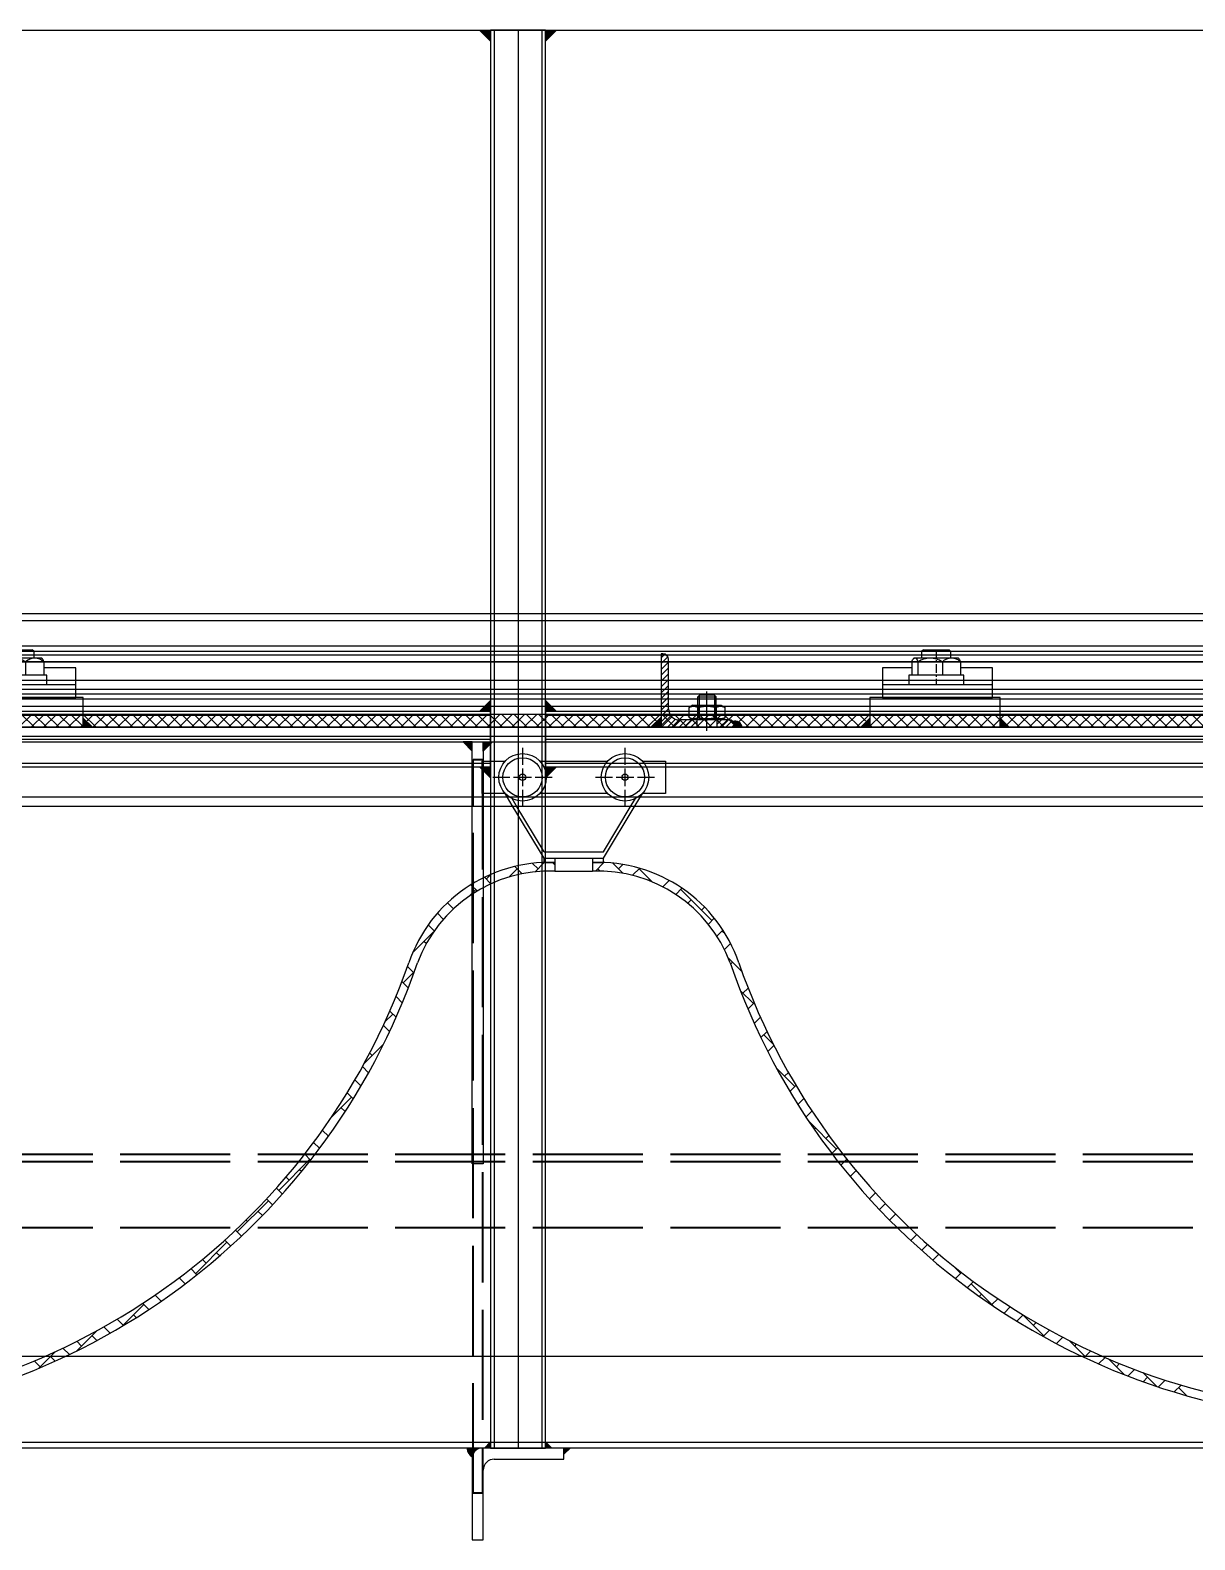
# Model space of a CAD drawing. Header units: centimetres. Extents: x 470464 to 524273, y 49611 to 59074.
# Drawn here: x 504880.5 to 504944, y 50526.6 to 50608.9 of the extents above; entities that cross this region are included whole.
import ezdxf

# ---------------------------------------------------------------- set-up
doc = ezdxf.new("R2010")
doc.units = ezdxf.units.CM
doc.header["$MEASUREMENT"] = 0
for name, pattern in [('1244-MIUM-DD-AR-2000$0$1244_Aselsan_MIUM_2900_Vinç$0$ACAD_ISO02W100', [15, 12, -3]), ('CENTER', [50.8, 31.75, -6.35, 6.35, -6.35]), ('CHAIN', [0.3543, 0.2362, -0.0295, 0.0591, -0.0295])]:
    doc.linetypes.add(name, pattern=pattern)
doc.layers.add('S-COLS-CONC', color=4, linetype='Continuous', lineweight=40)
doc.layers.add('vinç', color=7, linetype='Continuous')

# ---------------------------------------------------------------- blocks, each defined once
blk = doc.blocks.new('ghfhjkdjfdkyufgfktuthkgt')
at = {"ltscale": 0.4}
blk.add_hatch(color=2, dxfattribs=at).paths.add_polyline_path([(417596.458, 69071.72), (417595.902, 69071.163), (417596.458, 69071.163)])
blk.add_hatch(color=2, dxfattribs=at).paths.add_polyline_path([(417596.458, 69071.72), (417595.902, 69071.163), (417596.458, 69071.163)])
h = blk.add_hatch(color=2, dxfattribs=at)
edge = h.paths.add_edge_path()
edge.add_arc((417600.158, 69071.263), 0.3, 0, 45, ccw=False)
edge.add_line((417600.458, 69071.263), (417600.458, 69071.163))
edge.add_line((417600.458, 69071.163), (417600.883, 69071.163))
edge.add_arc((417600.494, 69071.101), 0.394, 9.0696, 108.25207)
h = blk.add_hatch(color=2, dxfattribs=at)
edge = h.paths.add_edge_path()
edge.add_arc((417600.158, 69071.263), 0.3, 0, 45, ccw=False)
edge.add_line((417600.458, 69071.263), (417600.458, 69071.163))
edge.add_line((417600.458, 69071.163), (417600.883, 69071.163))
edge.add_arc((417600.494, 69071.101), 0.394, 9.0696, 108.25207)
at = {"color": 2}
for p, q in [((417596.458, 69075.163), (417596.458, 69071.163)), ((417596.558, 69075.163), (417596.458, 69075.163)), ((417596.458, 69075.163), (417596.458, 69071.163)), ((417596.558, 69075.163), (417596.458, 69075.163)), ((417596.858, 69072.163), (417596.858, 69074.863)), ((417596.858, 69072.163), (417596.858, 69074.863)), ((417598.549, 69072.913), (417598.457, 69072.821)), ((417598.549, 69072.913), (417598.457, 69072.821)), ((417598.457, 69072.821), (417599.457, 69072.821)), ((417598.457, 69071.563), (417598.457, 69072.821)), ((417598.457, 69072.821), (417599.457, 69072.821)), ((417598.457, 69071.563), (417598.457, 69072.821)), ((417598.547, 69071.563), (417598.547, 69072.911)), ((417598.547, 69071.563), (417598.547, 69072.911)), ((417599.365, 69072.913), (417598.549, 69072.913)), ((417599.365, 69072.913), (417598.549, 69072.913)), ((417599.365, 69072.913), (417599.457, 69072.821)), ((417599.365, 69072.913), (417599.457, 69072.821)), ((417599.367, 69072.911), (417599.367, 69071.563)), ((417599.367, 69072.911), (417599.367, 69071.563)), ((417599.457, 69071.563), (417599.457, 69072.821)), ((417599.457, 69071.563), (417599.457, 69072.821)), ((417598.193, 69072.363), (417597.977, 69072.238)), ((417598.193, 69072.363), (417597.977, 69072.238)), ((417597.977, 69072.238), (417598, 69072.251)), ((417597.977, 69072.238), (417598, 69072.251)), ((417597.977, 69071.688), (417597.977, 69072.238)), ((417597.977, 69071.688), (417597.977, 69072.238)), ((417598, 69072.251), (417598.022, 69072.263)), ((417598, 69072.251), (417598.022, 69072.263)), ((417598.022, 69072.263), (417598.044, 69072.273)), ((417598.022, 69072.263), (417598.044, 69072.273)), ((417598.044, 69072.273), (417598.065, 69072.282)), ((417598.044, 69072.273), (417598.065, 69072.282)), ((417598.065, 69072.282), (417598.086, 69072.29)), ((417598.065, 69072.282), (417598.086, 69072.29)), ((417598.086, 69072.29), (417598.106, 69072.296)), ((417598.086, 69072.29), (417598.106, 69072.296)), ((417598.106, 69072.296), (417598.126, 69072.302)), ((417598.106, 69072.296), (417598.126, 69072.302)), ((417598.126, 69072.302), (417598.146, 69072.306)), ((417598.126, 69072.302), (417598.146, 69072.306)), ((417598.146, 69072.306), (417598.165, 69072.31)), ((417598.146, 69072.306), (417598.165, 69072.31)), ((417598.165, 69072.31), (417598.184, 69072.312)), ((417598.165, 69072.31), (417598.184, 69072.312)), ((417598.184, 69072.312), (417598.203, 69072.314)), ((417598.184, 69072.312), (417598.203, 69072.314)), ((417598.193, 69072.363), (417599.723, 69072.363)), ((417598.193, 69072.363), (417599.723, 69072.363)), ((417598.203, 69072.314), (417598.222, 69072.314)), ((417598.203, 69072.314), (417598.222, 69072.314)), ((417598.222, 69072.314), (417598.241, 69072.314)), ((417598.222, 69072.314), (417598.241, 69072.314)), ((417598.241, 69072.314), (417598.26, 69072.312)), ((417598.241, 69072.314), (417598.26, 69072.312)), ((417598.26, 69072.312), (417598.279, 69072.31)), ((417598.26, 69072.312), (417598.279, 69072.31)), ((417598.279, 69072.31), (417598.299, 69072.306)), ((417598.279, 69072.31), (417598.299, 69072.306)), ((417598.299, 69072.306), (417598.318, 69072.302)), ((417598.299, 69072.306), (417598.318, 69072.302)), ((417598.318, 69072.302), (417598.338, 69072.296)), ((417598.318, 69072.302), (417598.338, 69072.296)), ((417598.338, 69072.296), (417598.358, 69072.29)), ((417598.338, 69072.296), (417598.358, 69072.29)), ((417598.358, 69072.29), (417598.379, 69072.282)), ((417598.358, 69072.29), (417598.379, 69072.282)), ((417598.379, 69072.282), (417598.4, 69072.273)), ((417598.379, 69072.282), (417598.4, 69072.273)), ((417598.4, 69072.273), (417598.422, 69072.263)), ((417598.4, 69072.273), (417598.422, 69072.263)), ((417598.422, 69072.263), (417598.444, 69072.251)), ((417598.422, 69072.263), (417598.444, 69072.251)), ((417598.444, 69072.251), (417598.468, 69072.238)), ((417598.444, 69072.251), (417598.468, 69072.238)), ((417598.468, 69072.238), (417598.514, 69072.251)), ((417598.468, 69072.238), (417598.514, 69072.251)), ((417598.514, 69072.251), (417598.559, 69072.263)), ((417598.514, 69072.251), (417598.559, 69072.263)), ((417598.559, 69072.263), (417598.602, 69072.273)), ((417598.559, 69072.263), (417598.602, 69072.273)), ((417598.602, 69072.273), (417598.645, 69072.282)), ((417598.602, 69072.273), (417598.645, 69072.282)), ((417598.645, 69072.282), (417598.686, 69072.29)), ((417598.645, 69072.282), (417598.686, 69072.29)), ((417598.686, 69072.29), (417598.726, 69072.296)), ((417598.686, 69072.29), (417598.726, 69072.296)), ((417598.726, 69072.296), (417598.766, 69072.302)), ((417598.726, 69072.296), (417598.766, 69072.302)), ((417598.766, 69072.302), (417598.805, 69072.306)), ((417598.766, 69072.302), (417598.805, 69072.306)), ((417598.805, 69072.306), (417598.844, 69072.31)), ((417598.805, 69072.306), (417598.844, 69072.31)), ((417598.844, 69072.31), (417598.882, 69072.312)), ((417598.844, 69072.31), (417598.882, 69072.312)), ((417598.882, 69072.312), (417598.92, 69072.314)), ((417598.882, 69072.312), (417598.92, 69072.314)), ((417598.92, 69072.314), (417598.958, 69072.314)), ((417598.92, 69072.314), (417598.958, 69072.314)), ((417598.958, 69072.314), (417598.996, 69072.314)), ((417598.958, 69072.314), (417598.996, 69072.314)), ((417598.996, 69072.314), (417599.034, 69072.312)), ((417598.996, 69072.314), (417599.034, 69072.312)), ((417599.034, 69072.312), (417599.073, 69072.31)), ((417599.034, 69072.312), (417599.073, 69072.31)), ((417599.073, 69072.31), (417599.111, 69072.306)), ((417599.073, 69072.31), (417599.111, 69072.306)), ((417599.111, 69072.306), (417599.151, 69072.302)), ((417599.111, 69072.306), (417599.151, 69072.302)), ((417599.151, 69072.302), (417599.19, 69072.296)), ((417599.151, 69072.302), (417599.19, 69072.296)), ((417599.19, 69072.296), (417599.231, 69072.29)), ((417599.19, 69072.296), (417599.231, 69072.29)), ((417599.231, 69072.29), (417599.272, 69072.282)), ((417599.231, 69072.29), (417599.272, 69072.282)), ((417599.272, 69072.282), (417599.314, 69072.273)), ((417599.272, 69072.282), (417599.314, 69072.273)), ((417599.314, 69072.273), (417599.358, 69072.263)), ((417599.314, 69072.273), (417599.358, 69072.263)), ((417599.358, 69072.263), (417599.403, 69072.251)), ((417599.358, 69072.263), (417599.403, 69072.251)), ((417599.403, 69072.251), (417599.449, 69072.238)), ((417599.403, 69072.251), (417599.449, 69072.238)), ((417599.449, 69072.238), (417599.472, 69072.251)), ((417599.449, 69072.238), (417599.472, 69072.251)), ((417599.472, 69072.251), (417599.495, 69072.263)), ((417599.472, 69072.251), (417599.495, 69072.263)), ((417599.495, 69072.263), (417599.516, 69072.273)), ((417599.495, 69072.263), (417599.516, 69072.273)), ((417599.516, 69072.273), (417599.538, 69072.282)), ((417599.516, 69072.273), (417599.538, 69072.282)), ((417599.538, 69072.282), (417599.558, 69072.29)), ((417599.538, 69072.282), (417599.558, 69072.29)), ((417599.558, 69072.29), (417599.578, 69072.296)), ((417599.558, 69072.29), (417599.578, 69072.296)), ((417599.578, 69072.296), (417599.598, 69072.302)), ((417599.578, 69072.296), (417599.598, 69072.302)), ((417599.598, 69072.302), (417599.618, 69072.306)), ((417599.598, 69072.302), (417599.618, 69072.306)), ((417599.618, 69072.306), (417599.637, 69072.31)), ((417599.618, 69072.306), (417599.637, 69072.31)), ((417599.637, 69072.31), (417599.656, 69072.312)), ((417599.637, 69072.31), (417599.656, 69072.312)), ((417599.656, 69072.312), (417599.675, 69072.314)), ((417599.656, 69072.312), (417599.675, 69072.314)), ((417599.675, 69072.314), (417599.694, 69072.314)), ((417599.675, 69072.314), (417599.694, 69072.314)), ((417599.694, 69072.314), (417599.713, 69072.314)), ((417599.694, 69072.314), (417599.713, 69072.314)), ((417599.713, 69072.314), (417599.732, 69072.312)), ((417599.713, 69072.314), (417599.732, 69072.312)), ((417599.723, 69072.363), (417599.94, 69072.238)), ((417599.723, 69072.363), (417599.94, 69072.238)), ((417599.732, 69072.312), (417599.752, 69072.31)), ((417599.732, 69072.312), (417599.752, 69072.31)), ((417599.752, 69072.31), (417599.771, 69072.306)), ((417599.752, 69072.31), (417599.771, 69072.306)), ((417599.771, 69072.306), (417599.791, 69072.302)), ((417599.771, 69072.306), (417599.791, 69072.302)), ((417599.791, 69072.302), (417599.81, 69072.296)), ((417599.791, 69072.302), (417599.81, 69072.296)), ((417599.81, 69072.296), (417599.831, 69072.29)), ((417599.81, 69072.296), (417599.831, 69072.29)), ((417599.831, 69072.29), (417599.851, 69072.282)), ((417599.831, 69072.29), (417599.851, 69072.282)), ((417599.851, 69072.282), (417599.872, 69072.273)), ((417599.851, 69072.282), (417599.872, 69072.273)), ((417599.872, 69072.273), (417599.894, 69072.263)), ((417599.872, 69072.273), (417599.894, 69072.263)), ((417599.894, 69072.263), (417599.917, 69072.251)), ((417599.894, 69072.263), (417599.917, 69072.251)), ((417599.917, 69072.251), (417599.94, 69072.238)), ((417599.917, 69072.251), (417599.94, 69072.238)), ((417599.94, 69071.688), (417599.94, 69072.238)), ((417599.94, 69071.688), (417599.94, 69072.238)), ((417596.458, 69071.163), (417600.458, 69071.163)), ((417596.458, 69071.163), (417600.458, 69071.163)), ((417600.158, 69071.563), (417597.458, 69071.563)), ((417600.158, 69071.563), (417597.458, 69071.563)), ((417598, 69071.675), (417597.977, 69071.688)), ((417598.193, 69071.563), (417597.977, 69071.688)), ((417598, 69071.675), (417597.977, 69071.688)), ((417598.193, 69071.563), (417597.977, 69071.688)), ((417598.022, 69071.664), (417598, 69071.675)), ((417598.022, 69071.664), (417598, 69071.675)), ((417598.044, 69071.654), (417598.022, 69071.664)), ((417598.044, 69071.654), (417598.022, 69071.664)), ((417598.065, 69071.645), (417598.044, 69071.654)), ((417598.065, 69071.645), (417598.044, 69071.654)), ((417598.086, 69071.637), (417598.065, 69071.645)), ((417598.086, 69071.637), (417598.065, 69071.645)), ((417598.106, 69071.63), (417598.086, 69071.637)), ((417598.106, 69071.63), (417598.086, 69071.637)), ((417598.126, 69071.625), (417598.106, 69071.63)), ((417598.126, 69071.625), (417598.106, 69071.63)), ((417598.146, 69071.62), (417598.126, 69071.625)), ((417598.146, 69071.62), (417598.126, 69071.625)), ((417598.165, 69071.617), (417598.146, 69071.62)), ((417598.165, 69071.617), (417598.146, 69071.62)), ((417598.184, 69071.614), (417598.165, 69071.617)), ((417598.184, 69071.614), (417598.165, 69071.617)), ((417598.203, 69071.613), (417598.184, 69071.614)), ((417598.203, 69071.613), (417598.184, 69071.614)), ((417599.723, 69071.563), (417598.193, 69071.563)), ((417599.723, 69071.563), (417598.193, 69071.563)), ((417598.222, 69071.612), (417598.203, 69071.613)), ((417598.222, 69071.612), (417598.203, 69071.613)), ((417598.241, 69071.613), (417598.222, 69071.612)), ((417598.241, 69071.613), (417598.222, 69071.612)), ((417598.26, 69071.614), (417598.241, 69071.613)), ((417598.26, 69071.614), (417598.241, 69071.613)), ((417598.279, 69071.617), (417598.26, 69071.614)), ((417598.279, 69071.617), (417598.26, 69071.614)), ((417598.299, 69071.62), (417598.279, 69071.617)), ((417598.299, 69071.62), (417598.279, 69071.617)), ((417598.318, 69071.625), (417598.299, 69071.62)), ((417598.318, 69071.625), (417598.299, 69071.62)), ((417598.338, 69071.63), (417598.318, 69071.625)), ((417598.338, 69071.63), (417598.318, 69071.625)), ((417598.358, 69071.637), (417598.338, 69071.63)), ((417598.358, 69071.637), (417598.338, 69071.63)), ((417598.379, 69071.645), (417598.358, 69071.637)), ((417598.379, 69071.645), (417598.358, 69071.637)), ((417598.4, 69071.654), (417598.379, 69071.645)), ((417598.4, 69071.654), (417598.379, 69071.645)), ((417598.422, 69071.664), (417598.4, 69071.654)), ((417598.422, 69071.664), (417598.4, 69071.654)), ((417598.407, 69071.563), (417598.407, 69071.163)), ((417599.507, 69071.563), (417598.407, 69071.563)), ((417598.407, 69071.563), (417598.407, 69071.163)), ((417599.507, 69071.563), (417598.407, 69071.563)), ((417598.407, 69071.163), (417599.507, 69071.163)), ((417598.407, 69071.163), (417599.507, 69071.163)), ((417598.444, 69071.675), (417598.422, 69071.664)), ((417598.444, 69071.675), (417598.422, 69071.664)), ((417598.468, 69071.688), (417598.444, 69071.675)), ((417598.468, 69071.688), (417598.444, 69071.675)), ((417598.514, 69071.675), (417598.468, 69071.688)), ((417598.514, 69071.675), (417598.468, 69071.688)), ((417598.559, 69071.664), (417598.514, 69071.675)), ((417598.559, 69071.664), (417598.514, 69071.675)), ((417598.602, 69071.654), (417598.559, 69071.664)), ((417598.602, 69071.654), (417598.559, 69071.664)), ((417598.645, 69071.645), (417598.602, 69071.654)), ((417598.645, 69071.645), (417598.602, 69071.654)), ((417598.686, 69071.637), (417598.645, 69071.645)), ((417598.686, 69071.637), (417598.645, 69071.645)), ((417598.726, 69071.63), (417598.686, 69071.637)), ((417598.726, 69071.63), (417598.686, 69071.637)), ((417598.766, 69071.625), (417598.726, 69071.63)), ((417598.766, 69071.625), (417598.726, 69071.63)), ((417598.805, 69071.62), (417598.766, 69071.625)), ((417598.805, 69071.62), (417598.766, 69071.625)), ((417598.844, 69071.617), (417598.805, 69071.62)), ((417598.844, 69071.617), (417598.805, 69071.62)), ((417598.882, 69071.614), (417598.844, 69071.617)), ((417598.882, 69071.614), (417598.844, 69071.617)), ((417598.92, 69071.613), (417598.882, 69071.614)), ((417598.92, 69071.613), (417598.882, 69071.614)), ((417598.958, 69071.612), (417598.92, 69071.613)), ((417598.958, 69071.612), (417598.92, 69071.613)), ((417598.996, 69071.613), (417598.958, 69071.612)), ((417598.996, 69071.613), (417598.958, 69071.612)), ((417599.034, 69071.614), (417598.996, 69071.613)), ((417599.034, 69071.614), (417598.996, 69071.613)), ((417599.073, 69071.617), (417599.034, 69071.614)), ((417599.073, 69071.617), (417599.034, 69071.614)), ((417599.111, 69071.62), (417599.073, 69071.617)), ((417599.111, 69071.62), (417599.073, 69071.617)), ((417599.151, 69071.625), (417599.111, 69071.62)), ((417599.151, 69071.625), (417599.111, 69071.62)), ((417599.19, 69071.63), (417599.151, 69071.625)), ((417599.19, 69071.63), (417599.151, 69071.625)), ((417599.231, 69071.637), (417599.19, 69071.63)), ((417599.231, 69071.637), (417599.19, 69071.63)), ((417599.272, 69071.645), (417599.231, 69071.637)), ((417599.272, 69071.645), (417599.231, 69071.637)), ((417599.314, 69071.654), (417599.272, 69071.645)), ((417599.314, 69071.654), (417599.272, 69071.645)), ((417599.358, 69071.664), (417599.314, 69071.654)), ((417599.358, 69071.664), (417599.314, 69071.654)), ((417599.403, 69071.675), (417599.358, 69071.664)), ((417599.403, 69071.675), (417599.358, 69071.664)), ((417599.449, 69071.688), (417599.403, 69071.675)), ((417599.449, 69071.688), (417599.403, 69071.675)), ((417599.472, 69071.675), (417599.449, 69071.688)), ((417599.472, 69071.675), (417599.449, 69071.688)), ((417599.495, 69071.664), (417599.472, 69071.675)), ((417599.495, 69071.664), (417599.472, 69071.675)), ((417599.516, 69071.654), (417599.495, 69071.664)), ((417599.516, 69071.654), (417599.495, 69071.664)), ((417599.507, 69071.163), (417599.507, 69071.563)), ((417599.507, 69071.163), (417599.507, 69071.563)), ((417599.538, 69071.645), (417599.516, 69071.654)), ((417599.538, 69071.645), (417599.516, 69071.654)), ((417599.558, 69071.637), (417599.538, 69071.645)), ((417599.558, 69071.637), (417599.538, 69071.645)), ((417599.578, 69071.63), (417599.558, 69071.637)), ((417599.578, 69071.63), (417599.558, 69071.637)), ((417599.598, 69071.625), (417599.578, 69071.63)), ((417599.598, 69071.625), (417599.578, 69071.63)), ((417599.618, 69071.62), (417599.598, 69071.625)), ((417599.618, 69071.62), (417599.598, 69071.625)), ((417599.637, 69071.617), (417599.618, 69071.62)), ((417599.637, 69071.617), (417599.618, 69071.62)), ((417599.656, 69071.614), (417599.637, 69071.617)), ((417599.656, 69071.614), (417599.637, 69071.617)), ((417599.675, 69071.613), (417599.656, 69071.614)), ((417599.675, 69071.613), (417599.656, 69071.614)), ((417599.694, 69071.612), (417599.675, 69071.613)), ((417599.694, 69071.612), (417599.675, 69071.613)), ((417599.713, 69071.613), (417599.694, 69071.612)), ((417599.713, 69071.613), (417599.694, 69071.612)), ((417599.732, 69071.614), (417599.713, 69071.613)), ((417599.732, 69071.614), (417599.713, 69071.613)), ((417599.723, 69071.563), (417599.94, 69071.688)), ((417599.723, 69071.563), (417599.94, 69071.688)), ((417599.752, 69071.617), (417599.732, 69071.614)), ((417599.752, 69071.617), (417599.732, 69071.614)), ((417599.771, 69071.62), (417599.752, 69071.617)), ((417599.771, 69071.62), (417599.752, 69071.617)), ((417599.791, 69071.625), (417599.771, 69071.62)), ((417599.791, 69071.625), (417599.771, 69071.62)), ((417599.81, 69071.63), (417599.791, 69071.625)), ((417599.81, 69071.63), (417599.791, 69071.625)), ((417599.831, 69071.637), (417599.81, 69071.63)), ((417599.831, 69071.637), (417599.81, 69071.63)), ((417599.851, 69071.645), (417599.831, 69071.637)), ((417599.851, 69071.645), (417599.831, 69071.637)), ((417599.872, 69071.654), (417599.851, 69071.645)), ((417599.872, 69071.654), (417599.851, 69071.645)), ((417599.894, 69071.664), (417599.872, 69071.654)), ((417599.894, 69071.664), (417599.872, 69071.654)), ((417599.917, 69071.675), (417599.894, 69071.664)), ((417599.917, 69071.675), (417599.894, 69071.664)), ((417599.94, 69071.688), (417599.917, 69071.675)), ((417599.94, 69071.688), (417599.917, 69071.675)), ((417600.458, 69071.163), (417600.458, 69071.263)), ((417600.458, 69071.163), (417600.458, 69071.263)), ((417588.898, 69070.048), (417588.898, 69069.117)), ((417594.486, 69070.048), (417594.486, 69069.117)), ((417586.692, 69067.551), (417586.692, 69069.315)), ((417586.692, 69069.315), (417587.951, 69069.315)), ((417588.898, 69068.918), (417588.898, 69067.948)), ((417589.845, 69069.315), (417593.54, 69069.315)), ((417594.486, 69068.918), (417594.486, 69067.948)), ((417595.433, 69069.315), (417596.692, 69069.315)), ((417596.692, 69069.315), (417596.692, 69067.551)), ((417587.283, 69068.433), (417588.214, 69068.433)), ((417588.413, 69068.433), (417589.383, 69068.433)), ((417589.582, 69068.433), (417590.513, 69068.433)), ((417592.871, 69068.433), (417593.802, 69068.433)), ((417594.001, 69068.433), (417594.971, 69068.433)), ((417595.17, 69068.433), (417596.101, 69068.433)), ((417587.951, 69067.551), (417586.692, 69067.551)), ((417588.341, 69066.904), (417587.951, 69067.551)), ((417588.553, 69066.904), (417588.333, 69067.269)), ((417588.898, 69067.749), (417588.898, 69066.818)), ((417593.54, 69067.551), (417589.845, 69067.551)), ((417594.486, 69067.749), (417594.486, 69066.818)), ((417594.831, 69066.904), (417595.051, 69067.269)), ((417595.044, 69066.904), (417595.433, 69067.551)), ((417596.692, 69067.551), (417595.433, 69067.551)), ((417590.074, 69064.021), (417588.341, 69066.904)), ((417590.074, 69064.374), (417588.553, 69066.904)), ((417593.31, 69064.374), (417594.831, 69066.904)), ((417593.31, 69064.021), (417595.044, 69066.904)), ((417590.074, 69064.374), (417593.31, 69064.374)), ((417590.074, 69064.021), (417593.31, 69064.021)), ((417590.074, 69063.786), (417590.074, 69064.021)), ((417590.074, 69063.786), (417590.663, 69063.786)), ((417590.663, 69064.021), (417590.663, 69063.315)), ((417592.722, 69064.021), (417592.722, 69063.315)), ((417592.722, 69063.786), (417593.31, 69063.786)), ((417593.31, 69063.786), (417593.31, 69064.021)), ((417590.663, 69063.315), (417592.722, 69063.315))]:
    blk.add_line(p, q, dxfattribs=at)
at = {"color": 2, "linetype": 'Continuous'}
for p, q in [((417596.458, 69074.955), (417596.652, 69075.148)), ((417596.458, 69074.955), (417596.652, 69075.148)), ((417596.458, 69074.637), (417596.824, 69075.002)), ((417596.458, 69074.637), (417596.824, 69075.002)), ((417596.458, 69074.318), (417596.858, 69074.718)), ((417596.458, 69074.318), (417596.858, 69074.718)), ((417596.458, 69074), (417596.858, 69074.4)), ((417596.458, 69074), (417596.858, 69074.4)), ((417596.458, 69073.682), (417596.858, 69074.082)), ((417596.458, 69073.682), (417596.858, 69074.082)), ((417596.458, 69073.364), (417596.858, 69073.764)), ((417596.458, 69073.364), (417596.858, 69073.764)), ((417596.458, 69073.046), (417596.858, 69073.446)), ((417596.458, 69073.046), (417596.858, 69073.446)), ((417596.458, 69072.727), (417596.858, 69073.127)), ((417596.458, 69072.727), (417596.858, 69073.127)), ((417596.458, 69072.409), (417596.858, 69072.809)), ((417596.458, 69072.409), (417596.858, 69072.809)), ((417596.458, 69072.091), (417596.858, 69072.491)), ((417596.458, 69072.091), (417596.858, 69072.491)), ((417596.458, 69071.773), (417596.858, 69072.173)), ((417596.458, 69071.773), (417596.858, 69072.173)), ((417596.458, 69071.455), (417596.914, 69071.911)), ((417596.458, 69071.455), (417596.914, 69071.911)), ((417596.485, 69071.163), (417597.048, 69071.726)), ((417596.485, 69071.163), (417597.048, 69071.726)), ((417596.803, 69071.163), (417597.243, 69071.603)), ((417596.803, 69071.163), (417597.243, 69071.603)), ((417597.122, 69071.163), (417597.522, 69071.563)), ((417597.122, 69071.163), (417597.522, 69071.563)), ((417597.44, 69071.163), (417597.84, 69071.563)), ((417597.44, 69071.163), (417597.84, 69071.563)), ((417597.758, 69071.163), (417598.158, 69071.563)), ((417597.758, 69071.163), (417598.158, 69071.563)), ((417598.076, 69071.163), (417598.407, 69071.494)), ((417598.076, 69071.163), (417598.407, 69071.494)), ((417598.394, 69071.163), (417598.407, 69071.176)), ((417598.394, 69071.163), (417598.407, 69071.176)), ((417598.713, 69071.163), (417598.713, 69071.163)), ((417598.713, 69071.163), (417598.713, 69071.163)), ((417599.031, 69071.163), (417599.031, 69071.163)), ((417599.031, 69071.163), (417599.031, 69071.163)), ((417599.113, 69071.563), (417599.113, 69071.563)), ((417599.113, 69071.563), (417599.113, 69071.563)), ((417599.349, 69071.163), (417599.349, 69071.163)), ((417599.349, 69071.163), (417599.349, 69071.163)), ((417599.507, 69071.322), (417599.749, 69071.563)), ((417599.507, 69071.322), (417599.749, 69071.563)), ((417599.667, 69071.163), (417600.067, 69071.563)), ((417599.667, 69071.163), (417600.067, 69071.563)), ((417599.985, 69071.163), (417600.331, 69071.509)), ((417599.985, 69071.163), (417600.331, 69071.509)), ((417600.304, 69071.163), (417600.454, 69071.314)), ((417600.304, 69071.163), (417600.454, 69071.314))]:
    blk.add_line(p, q, dxfattribs=at)
at = {"color": 2, "linetype": 'CHAIN', "ltscale": 25}
blk.add_line((417598.957, 69070.963), (417598.957, 69073.113), dxfattribs=at)
blk.add_line((417598.957, 69070.963), (417598.957, 69073.113), dxfattribs=at)
at = {"color": 2, "ltscale": 7}
for p, q in [((417598.54, 69072.317), (417598.458, 69072.363)), ((417598.458, 69071.563), (417598.458, 69072.363)), ((417598.54, 69072.317), (417598.458, 69072.363)), ((417598.458, 69071.563), (417598.458, 69072.363)), ((417598.468, 69071.688), (417598.468, 69072.238)), ((417598.468, 69071.688), (417598.468, 69072.238)), ((417599.377, 69072.317), (417598.54, 69072.317)), ((417598.54, 69071.61), (417598.54, 69072.317)), ((417599.377, 69072.317), (417598.54, 69072.317)), ((417598.54, 69071.61), (417598.54, 69072.317)), ((417599.377, 69072.317), (417599.458, 69072.363)), ((417599.377, 69072.317), (417599.458, 69072.363)), ((417599.377, 69071.61), (417599.377, 69072.317)), ((417599.377, 69071.61), (417599.377, 69072.317)), ((417599.449, 69071.688), (417599.449, 69072.238)), ((417599.449, 69071.688), (417599.449, 69072.238)), ((417599.458, 69072.363), (417599.458, 69071.563)), ((417599.458, 69072.363), (417599.458, 69071.563)), ((417598.308, 69071.563), (417598.308, 69071.563)), ((417598.308, 69071.563), (417598.308, 69071.563)), ((417598.54, 69071.61), (417598.458, 69071.563)), ((417598.54, 69071.61), (417598.458, 69071.563)), ((417598.54, 69071.61), (417599.377, 69071.61)), ((417598.54, 69071.61), (417599.377, 69071.61)), ((417599.377, 69071.61), (417599.458, 69071.563)), ((417599.377, 69071.61), (417599.458, 69071.563)), ((417599.608, 69071.563), (417599.608, 69071.563)), ((417599.608, 69071.563), (417599.608, 69071.563))]:
    blk.add_line(p, q, dxfattribs=at)
at = {"color": 2, "ltscale": 0.4}
for p, q in [((417976.883, 69071.163), (416796.458, 69071.163)), ((417596.458, 69071.72), (417595.902, 69071.163)), ((417596.458, 69071.72), (417595.902, 69071.163)), ((417595.902, 69071.163), (417596.458, 69071.163)), ((417595.902, 69071.163), (417596.458, 69071.163)), ((417596.458, 69071.163), (417596.458, 69071.72)), ((417596.458, 69071.163), (417596.458, 69071.72)), ((417600.458, 69071.263), (417600.458, 69071.163)), ((417600.458, 69071.263), (417600.458, 69071.163)), ((417600.458, 69071.163), (417600.883, 69071.163)), ((417600.458, 69071.163), (417600.883, 69071.163)), ((417976.459, 69070.663), (416796.458, 69070.663)), ((416796.458, 69067.363), (417976.459, 69067.363)), ((416796.458, 69066.863), (417976.459, 69066.863)), ((417590.663, 69063.786), (417590.663, 69063.315)), ((417592.722, 69063.786), (417592.722, 69063.315))]:
    blk.add_line(p, q, dxfattribs=at)
at = {"color": 2, "linetype": 'Continuous', "ltscale": 0.4}
for p, q in [((417589.744, 69063.447), (417589.449, 69063.742)), ((417589.579, 69063.282), (417590.084, 69063.788)), ((417590.663, 69063.659), (417590.532, 69063.79)), ((417592.872, 69063.32), (417593.339, 69063.786)), ((417594.375, 69063.203), (417593.824, 69063.753)), ((417587.168, 69062.629), (417586.817, 69062.98)), ((417586.915, 69062.881), (417587.179, 69063.145)), ((417588.169, 69063.004), (417588.612, 69063.447)), ((417588.88, 69063.179), (417588.485, 69063.574)), ((417593.125, 69063.321), (417592.999, 69063.447)), ((417594.131, 69063.447), (417594.366, 69063.682)), ((417594.904, 69063.089), (417595.287, 69063.472)), ((417595.976, 69062.734), (417595.262, 69063.447)), ((417595.764, 69062.818), (417595.828, 69062.881)), ((417585.999, 69061.965), (417586.35, 69062.316)), ((417586.426, 69062.239), (417586.087, 69062.578)), ((417596.546, 69062.468), (417596.892, 69062.814)), ((417597.259, 69062.05), (417597.594, 69062.385)), ((417599.222, 69060.618), (417597.525, 69062.316)), ((417585.133, 69061.27), (417584.807, 69061.595)), ((417597.91, 69061.569), (417598.091, 69061.75)), ((417598.656, 69061.184), (417598.825, 69061.353)), ((417584.576, 69060.695), (417584.252, 69061.019)), ((417599.031, 69060.428), (417599.356, 69060.752)), ((417582.905, 69058.871), (417584.042, 69060.008)), ((417584.079, 69060.061), (417583.753, 69060.387)), ((417599.502, 69059.767), (417599.829, 69060.094)), ((417599.967, 69059.873), (417599.788, 69060.053)), ((417582.955, 69058.921), (417582.935, 69058.941)), ((417583.644, 69059.365), (417583.521, 69059.487)), ((417599.909, 69059.043), (417600.243, 69059.377)), ((417582.955, 69057.79), (417582.624, 69058.122)), ((417600.857, 69057.852), (417600.11, 69058.599)), ((417600.245, 69058.247), (417600.353, 69058.356)), ((417582.664, 69056.95), (417582.319, 69057.295)), ((417582.39, 69057.224), (417582.991, 69057.826)), ((417582.341, 69056.142), (417581.998, 69056.484)), ((417601.485, 69056.093), (417600.779, 69056.799)), ((417600.919, 69056.659), (417601.202, 69056.942)), ((417581.397, 69055.101), (417581.824, 69055.527)), ((417582.001, 69055.35), (417581.662, 69055.69)), ((417601.189, 69055.797), (417601.53, 69056.138)), ((417581.647, 69054.573), (417581.309, 69054.911)), ((417601.535, 69055.012), (417601.873, 69055.35)), ((417580.258, 69052.83), (417581.316, 69053.888)), ((417581.278, 69053.811), (417581.258, 69053.83)), ((417601.896, 69054.241), (417602.232, 69054.577)), ((417602.583, 69053.863), (417602.05, 69054.396)), ((417580.693, 69053.265), (417580.561, 69053.396)), ((417602.271, 69053.485), (417602.605, 69053.819)), ((417580.497, 69052.329), (417580.165, 69052.661)), ((417603.747, 69051.568), (417602.766, 69052.549)), ((417603.182, 69052.133), (417603.395, 69052.346)), ((417580.086, 69051.609), (417579.755, 69051.939)), ((417603.481, 69051.301), (417603.811, 69051.631)), ((417578.508, 69049.948), (417579.561, 69051.002)), ((417579.661, 69050.902), (417579.332, 69051.231)), ((417603.912, 69050.6), (417604.24, 69050.929)), ((417579.223, 69050.209), (417578.996, 69050.436)), ((417604.355, 69049.913), (417604.682, 69050.24)), ((417578.308, 69048.861), (417577.982, 69049.187)), ((417606.01, 69048.173), (417604.524, 69049.66)), ((417604.812, 69049.238), (417604.879, 69049.305)), ((417605.445, 69048.739), (417605.607, 69048.902)), ((417577.831, 69048.207), (417577.506, 69048.532)), ((417605.764, 69047.927), (417606.089, 69048.252)), ((417575.602, 69045.911), (417577.299, 69047.608)), ((417577.342, 69047.565), (417577.017, 69047.889)), ((417606.259, 69047.29), (417606.583, 69047.615)), ((417606.64, 69047.544), (417606.576, 69047.608)), ((417576.167, 69046.476), (417576.001, 69046.642)), ((417576.84, 69046.935), (417576.733, 69047.042)), ((417606.766, 69046.666), (417607.09, 69046.991)), ((417575.799, 69045.713), (417575.474, 69046.038)), ((417607.818, 69045.455), (417608.142, 69045.78)), ((417573.339, 69043.648), (417575.036, 69045.345)), ((417574.709, 69044.541), (417574.47, 69044.779)), ((417575.26, 69045.121), (417574.935, 69045.445)), ((417608.362, 69044.868), (417608.686, 69045.193)), ((417573.904, 69044.214), (417573.82, 69044.298)), ((417608.918, 69044.293), (417609.243, 69044.618)), ((417572.981, 69042.874), (417572.655, 69043.2)), ((417573.569, 69043.417), (417573.244, 69043.743)), ((417610.068, 69043.18), (417610.394, 69043.506)), ((417571.076, 69041.385), (417572.773, 69043.082)), ((417572.381, 69042.343), (417572.207, 69042.517)), ((417610.661, 69042.642), (417610.988, 69042.969)), ((417611.267, 69042.116), (417611.594, 69042.444)), ((417571.144, 69041.318), (417570.815, 69041.647)), ((417571.642, 69041.951), (417571.441, 69042.152)), ((417612.798, 69041.385), (417612.411, 69041.772)), ((417570.506, 69040.824), (417570.176, 69041.154)), ((417612.515, 69041.102), (417612.845, 69041.432)), ((417613.158, 69040.613), (417613.489, 69040.944)), ((417614.566, 69039.618), (417613.364, 69040.819)), ((417569.194, 69039.874), (417568.86, 69040.207)), ((417613.814, 69040.138), (417613.93, 69040.254)), ((417614.496, 69039.688), (417614.816, 69040.009)), ((417567.071, 69038.512), (417568.248, 69039.688)), ((417567.829, 69038.975), (417567.682, 69039.122)), ((417568.518, 69039.418), (417568.183, 69039.753)), ((417615.163, 69039.224), (417615.499, 69039.56)), ((417615.857, 69038.787), (417616.193, 69039.122)), ((417617.324, 69037.991), (417616.181, 69039.134)), ((417564.59, 69037.162), (417565.686, 69038.258)), ((417566.412, 69038.129), (417566.071, 69038.471)), ((417567.116, 69038.557), (417566.788, 69038.885)), ((417616.758, 69038.557), (417616.905, 69038.704)), ((417617.286, 69037.953), (417617.629, 69038.296)), ((417564.854, 69037.425), (417564.594, 69037.685)), ((417565.684, 69037.727), (417565.419, 69037.991)), ((417618.021, 69037.557), (417618.366, 69037.902)), ((417619.587, 69036.86), (417618.731, 69037.715)), ((417619.021, 69037.425), (417619.118, 69037.523)), ((417562.591, 69036.294), (417562.269, 69036.616)), ((417562.505, 69036.208), (417563.416, 69037.119)), ((417563.412, 69036.604), (417563.156, 69036.86)), ((417564.184, 69036.964), (417563.834, 69037.314)), ((417619.533, 69036.806), (417619.885, 69037.158)), ((417620.311, 69036.453), (417620.666, 69036.808)), ((417621.705, 69035.872), (417620.849, 69036.729)), ((417621.284, 69036.294), (417621.463, 69036.473)), ((417621.913, 69035.792), (417622.275, 69036.154)), ((417623.482, 69035.227), (417622.72, 69035.989)), ((417622.738, 69035.485), (417622.981, 69035.728)), ((417623.579, 69035.195), (417623.95, 69035.566)), ((417624.437, 69034.922), (417624.814, 69035.298)), ((417625.119, 69034.721), (417624.678, 69035.163))]:
    blk.add_line(p, q, dxfattribs=at)
at = {"color": 2}
for centre, radius in [((417588.898, 69068.433), 1.294), ((417594.486, 69068.433), 1.294), ((417588.898, 69068.433), 0.176), ((417594.486, 69068.433), 0.176)]:
    blk.add_circle(centre, radius, dxfattribs=at)
at = {"color": 2, "ltscale": 0.4}
for centre in [(417588.898, 69068.433), (417594.486, 69068.433)]:
    blk.add_circle(centre, 1.07, dxfattribs=at)
at = {"color": 2}
for centre, radius, start, end in [((417596.558, 69074.863), 0.3, 0, 90), ((417596.558, 69074.863), 0.3, 0, 90), ((417597.458, 69072.163), 0.6, 180, 270), ((417597.458, 69072.163), 0.6, 180, 270), ((417600.158, 69071.263), 0.3, 0, 90), ((417600.158, 69071.263), 0.3, 0, 90)]:
    blk.add_arc(centre, radius, start, end, dxfattribs=at)
at = {"color": 2, "ltscale": 0.4}
for centre, radius, start, end in [((417600.494, 69071.101), 0.394, 9.0696, 108.25207), ((417600.494, 69071.101), 0.394, 9.0696, 108.25207), ((417600.158, 69071.263), 0.3, 0, 45), ((417600.158, 69071.263), 0.3, 0, 45), ((417590.35, 69055.7), 8.092, 87.7843, 161.14297), ((417593.034, 69055.7), 8.092, 18.85703, 92.2157), ((417590.353, 69055.654), 7.667, 87.68839, 159.69174), ((417593.031, 69055.654), 7.667, 20.30826, 92.31161), ((417548.163, 69070.315), 37, 198.92464, 341.07536), ((417548.163, 69070.354), 36.568, 199.22065, 340.77935), ((417635.222, 69070.315), 37, 198.92464, 341.07536), ((417635.222, 69070.354), 36.568, 199.22065, 340.77935)]:
    blk.add_arc(centre, radius, start, end, dxfattribs=at)
blk = doc.blocks.new('kjjlkhlljklhıjşlkmkjş')
at = {"ltscale": 0.4}
for points in [[(417587.159, 69213.463), (417586.559, 69213.463), (417587.159, 69212.863)], [(417587.159, 69213.463), (417586.559, 69213.463), (417587.159, 69212.863)], [(417590.159, 69213.463), (417590.759, 69213.463), (417590.159, 69212.863)], [(417590.159, 69213.463), (417590.759, 69213.463), (417590.159, 69212.863)], [(417587.159, 69136.163), (417586.823, 69136.163), (417587.159, 69136.499)], [(417590.159, 69136.163), (417590.495, 69136.163), (417590.159, 69136.499)], [(417591.159, 69136.163), (417591.495, 69136.163), (417591.159, 69135.827)]]:
    blk.add_hatch(color=2, dxfattribs=at).paths.add_polyline_path(points)
for points in [[(417587.159, 69213.463), (417586.559, 69213.463), (417587.159, 69212.863)], [(417590.159, 69213.463), (417590.759, 69213.463), (417590.159, 69212.863)], [(417587.159, 69176.313), (417586.559, 69176.313), (417587.159, 69176.913)], [(417590.159, 69176.313), (417590.759, 69176.313), (417590.159, 69176.913)], [(417587.159, 69173.313), (417586.559, 69173.313), (417587.159, 69172.713)], [(417590.159, 69173.313), (417590.759, 69173.313), (417590.159, 69172.713)]]:
    blk.add_hatch(color=2).paths.add_polyline_path(points)
h = blk.add_hatch(color=2, dxfattribs=at)
edge = h.paths.add_edge_path()
edge.add_line((417586.659, 69136.163), (417585.866, 69136.163))
edge.add_arc((417586.418, 69136.181), 0.553, 181.78142, 242.1352)
edge.add_arc((417586.659, 69135.663), 0.5, 90, 176.71922, ccw=False)
at = {"color": 2, "ltscale": 1.5}
blk.add_line((416847.159, 69213.463, 0.119), (417930.159, 69213.463, -0.009), dxfattribs=at)
at = {"color": 2, "ltscale": 0.4}
for p, q in [((417587.159, 69212.863, -0.009), (417586.559, 69213.463, -0.009)), ((417587.159, 69212.863, -0.009), (417586.559, 69213.463, -0.009)), ((417590.159, 69212.863, -0.009), (417590.759, 69213.463, -0.009)), ((417590.159, 69212.863, -0.009), (417590.759, 69213.463, -0.009)), ((417586.659, 69136.163, 0.119), (417585.866, 69136.163, 0.119)), ((417591.159, 69136.163, 0.119), (417586.659, 69136.163, 0.119)), ((417587.159, 69136.499, 0.119), (417586.823, 69136.163, 0.119)), ((417587.159, 69136.163, 0.119), (417587.159, 69136.499, 0.119)), ((417590.159, 69136.163, 0.119), (417590.159, 69136.499, 0.119)), ((417590.159, 69136.499, 0.119), (417590.495, 69136.163, 0.119)), ((417591.159, 69135.563, 0.119), (417591.159, 69136.163, 0.119)), ((417591.159, 69136.163, 0.119), (417591.159, 69135.827, 0.119)), ((417591.159, 69135.827, 0.119), (417591.495, 69136.163, 0.119)), ((417586.159, 69135.663, 0.119), (417586.159, 69131.163, 0.119)), ((417587.359, 69135.563, 0.119), (417591.159, 69135.563, 0.119)), ((417586.759, 69131.163, 0.119), (417586.759, 69134.963, 0.119)), ((417586.159, 69131.163, 0.119), (417586.759, 69131.163, 0.119))]:
    blk.add_line(p, q, dxfattribs=at)
at = {"color": 2}
for p, q in [((417587.159, 69212.863, -0.009), (417586.559, 69213.463, -0.009)), ((417587.159, 69213.463, -0.009), (417587.159, 69136.163, 0.119)), ((417590.159, 69213.463, -0.009), (417587.159, 69213.463, -0.009)), ((417587.159, 69213.463, -0.009), (417587.159, 69212.863, -0.009)), ((417590.159, 69136.163, 0.119), (417590.159, 69213.463, -0.009)), ((417590.159, 69213.463, -0.009), (417590.159, 69212.863, -0.009)), ((417590.159, 69212.863, -0.009), (417590.759, 69213.463, -0.009)), ((417587.159, 69176.913, 0.055), (417586.559, 69176.313, 0.055)), ((417587.159, 69176.313, 0.055), (417587.159, 69176.913, 0.055)), ((417590.159, 69176.313, 0.055), (417590.159, 69176.913, 0.055)), ((417590.159, 69176.913, 0.055), (417590.759, 69176.313, 0.055)), ((417587.159, 69176.313, 0.055), (417490.159, 69176.313, 0.055)), ((417587.159, 69173.313, 0.055), (417587.159, 69176.313, 0.055)), ((417687.159, 69176.313, 0.055), (417590.159, 69176.313, 0.055)), ((417590.159, 69176.313, 0.055), (417590.159, 69173.313, 0.055)), ((417490.159, 69173.313, 0.055), (417587.159, 69173.313, 0.055)), ((417587.159, 69172.713, 0.055), (417586.559, 69173.313, 0.055)), ((417587.159, 69173.313, 0.055), (417587.159, 69172.713, 0.055)), ((417590.159, 69173.313, 0.055), (417687.159, 69173.313, 0.055)), ((417590.159, 69173.313, 0.055), (417590.159, 69172.713, 0.055)), ((417590.159, 69172.713, 0.055), (417590.759, 69173.313, 0.055)), ((417888.659, 69136.163, 0.119), (416888.659, 69136.163, 0.119)), ((417587.159, 69136.163, 0.119), (417590.159, 69136.163, 0.119))]:
    blk.add_line(p, q, dxfattribs=at)
at = {"color": 2, "ltscale": 4}
for p, q in [((417587.359, 69213.463, -0.009), (417587.359, 69136.163, 0.119)), ((417589.959, 69213.463, -0.009), (417589.959, 69136.163, 0.119))]:
    blk.add_line(p, q, dxfattribs=at)
at = {"color": 2, "linetype": 'CENTER', "ltscale": 30}
for p, q in [((417588.659, 69213.463, -0.009), (417588.659, 69136.163, 0.119)), ((417490.159, 69174.813, 0.055), (417587.159, 69174.813, 0.055)), ((417590.159, 69174.813, 0.055), (417687.159, 69174.813, 0.055))]:
    blk.add_line(p, q, dxfattribs=at)
at = {"color": 2, "ltscale": 3}
for p, q in [((417490.159, 69176.113, 0.055), (417587.159, 69176.113, 0.055)), ((417590.159, 69176.113, 0.055), (417687.159, 69176.113, 0.055)), ((417490.159, 69173.513, 0.055), (417587.159, 69173.513, 0.055)), ((417590.159, 69173.513, 0.055), (417687.159, 69173.513, 0.055)), ((417888.659, 69141.163, 0.239), (416888.659, 69141.163, 0.119)), ((417888.659, 69136.463, 0.239), (416888.659, 69136.463, 0.119))]:
    blk.add_line(p, q, dxfattribs=at)
at = {"color": 2, "ltscale": 0.4}
for centre, radius, start, end in [((417586.418, 69136.181, 0.119), 0.553, 181.78142, 242.1352), ((417586.659, 69135.663, 0.119), 0.5, 90, 180), ((417586.659, 69135.663, 0.119), 0.5, 90, 176.71922), ((417587.359, 69134.963, 0.119), 0.6, 90, 180)]:
    blk.add_arc(centre, radius, start, end, dxfattribs=at)
blk = doc.blocks.new('tyrterwefbrrbevrwc')
at = {"color": 2}
for p, q in [((416798.859, 68256.164), (417974.059, 68256.164)), ((416798.859, 68253.905), (417974.059, 68253.905)), ((416798.859, 68253.525), (417974.059, 68253.525))]:
    blk.add_line(p, q, dxfattribs=at)
at = {"layer": 'vinç', "color": 2}
for p, q in [((417974.059, 68255.764), (416798.859, 68255.764)), ((417974.059, 68254.38), (416798.859, 68254.38)), ((417974.059, 68254.095), (416798.859, 68254.095)), ((417974.059, 68253.525), (416798.859, 68253.525)), ((417974.059, 68252.51), (416798.859, 68252.51)), ((417974.059, 68252.023), (416798.859, 68252.023)), ((417974.059, 68251.765), (416798.859, 68251.765)), ((417974.059, 68251.494), (416798.859, 68251.494)), ((417974.059, 68251.096), (416798.859, 68251.096)), ((417974.059, 68250.663), (416798.859, 68250.663))]:
    blk.add_line(p, q, dxfattribs=at)
blk = doc.blocks.new('tyrteryrteyyt3rwerw')
h = blk.add_hatch()
h.set_pattern_fill('ANSI37', color=2, scale=3.8, angle=360)
h.set_pattern_definition([(45, (342050.756, 161193.00613), (-0.335875721, 0.335875721), []), (135, (342050.756, 161193.00613), (-0.335875721, -0.335875721), [])])
h.paths.add_polyline_path([(416798.859, 68195.663), (416798.859, 68194.963), (417974.059, 68194.963), (417974.059, 68195.663)])
at = {"color": 2}
blk.add_lwpolyline([(417974.059, 68195.663), (416798.859, 68195.663), (416798.859, 68194.963), (417974.059, 68194.963)], close=True, dxfattribs=at)
blk = doc.blocks.new('hfgdtnyrmuntyr')
h = blk.add_hatch(color=2)
h.dxf.hatch_style = 1
h.paths.add_polyline_path([(417585.659, 68194.163), (417586.159, 68193.663), (417586.159, 68194.163)])
h = blk.add_hatch(color=2)
h.dxf.hatch_style = 1
h.paths.add_polyline_path([(417586.759, 68194.163), (417586.759, 68193.663), (417587.259, 68194.163)])
at = {"color": 2, "ltscale": 0.4}
for points in [[(416783.759, 68194.163), (417989.159, 68194.163), (417989.159, 68194.963), (416783.759, 68194.963)], [(417586.759, 68194.163), (417586.759, 68171.163), (417586.159, 68171.163), (417586.159, 68194.163)]]:
    blk.add_lwpolyline(points, close=True, dxfattribs=at)
at = {"color": 2}
for points in [[(417586.159, 68194.163), (417585.659, 68194.163), (417586.159, 68193.663), (417586.159, 68194.163)], [(417586.759, 68194.163), (417587.259, 68194.163), (417586.759, 68193.663), (417586.759, 68194.163)]]:
    blk.add_lwpolyline(points, dxfattribs=at)
at = {"layer": 'S-COLS-CONC', "color": 2, "linetype": '1244-MIUM-DD-AR-2000$0$1244_Aselsan_MIUM_2900_Vinç$0$ACAD_ISO02W100', "ltscale": 0.5}
for p, q in [((417955.459, 68171.663), (416817.459, 68171.663)), ((417955.459, 68171.263), (416817.459, 68171.263)), ((417955.459, 68167.663), (416817.459, 68167.663))]:
    blk.add_line(p, q, dxfattribs=at)
blk.add_lwpolyline([(417586.206, 68193.199), (417586.706, 68193.199), (417586.706, 68153.199), (417586.206, 68153.199)], close=True, dxfattribs=at)
blk = doc.blocks.new('BEKET 105 ÖN')
at = {"color": 2, "linetype": 'Continuous'}
for p, q in [((1790017.88, -473032.05), (1790016.88, -473033.05)), ((1790016.88, -473033.05), (1790016.88, -473036.39)), ((1790032.88, -473033.05), (1790016.88, -473033.05)), ((1790017.88, -473032.05), (1790031.88, -473032.05)), ((1790032.88, -473033.05), (1790031.88, -473032.05)), ((1790032.88, -473036.39), (1790032.88, -473033.05)), ((1790011.56, -473038.39), (1790011.56, -473045.89)), ((1790012.88, -473036.39), (1790012.51, -473036.79)), ((1790012.88, -473036.39), (1790013.24, -473036.39)), ((1790013.24, -473036.39), (1790021.57, -473036.39)), ((1790014.91, -473038.39), (1790014.91, -473045.89)), ((1790021.57, -473036.39), (1790033.21, -473036.39)), ((1790028.23, -473038.39), (1790028.23, -473045.89)), ((1790033.21, -473036.39), (1790036.88, -473036.39)), ((1790037.25, -473036.79), (1790036.88, -473036.39)), ((1790038.2, -473038.39), (1790038.2, -473045.89)), ((1789995.56, -473050.95), (1790055.56, -473050.95)), ((1790009.88, -473045.89), (1790009.88, -473050.95)), ((1790039.88, -473045.89), (1790009.88, -473045.89)), ((1790039.88, -473050.76), (1790039.88, -473045.89))]:
    blk.add_line(p, q, dxfattribs=at)
at = {"color": 2, "linetype": 'CHAIN', "ltscale": 20}
blk.add_line((1790024.88, -473032.05), (1790024.88, -473050.95), dxfattribs=at)
at = {"color": 2, "linetype": 'Continuous'}
blk.add_lwpolyline([(1790011.56, -473041.89), (1789995.56, -473041.89), (1789995.56, -473058.09), (1790055.56, -473058.09), (1790055.56, -473041.89), (1790038.2, -473041.89)], dxfattribs=at)
blk.add_lwpolyline([(1789988.7, -473074.25), (1790059.7, -473074.25), (1790059.7, -473058.09), (1789988.7, -473058.09)], close=True, dxfattribs=at)
for points, knots in [([(1790011.56, -473038.39), (1790011.82, -473037.81), (1790012.09, -473037.31), (1790012.64, -473036.6), (1790012.94, -473036.39), (1790013.24, -473036.39)], [0, 0, 0, 0, 0.5, 0.5, 1, 1, 1, 1]), ([(1790014.91, -473038.39), (1790015.95, -473037.81), (1790017.01, -473037.31), (1790019.22, -473036.6), (1790020.4, -473036.39), (1790021.57, -473036.39)], [0, 0, 0, 0, 0.5, 0.5, 1, 1, 1, 1]), ([(1790028.23, -473038.39), (1790029, -473037.81), (1790029.8, -473037.31), (1790031.46, -473036.6), (1790032.34, -473036.39), (1790033.21, -473036.39)], [0, 0, 0, 0, 0.5, 0.5, 1, 1, 1, 1]), ([(1790038.2, -473038.39), (1790037.94, -473037.81), (1790037.67, -473037.31), (1790037.35, -473036.9), (1790037.3, -473036.84), (1790037.25, -473036.79)], [0, 0, 0, 0, 0.855795, 0.855795, 1, 1, 1, 1])]:
    blk.add_open_spline(points, degree=3, knots=knots, dxfattribs=at)
for points in [[(1790013.24, -473036.39), (1790013.82, -473036.39), (1790014.39, -473037.23), (1790014.91, -473038.39)], [(1790021.57, -473036.39), (1790023.9, -473036.39), (1790026.16, -473037.23), (1790028.23, -473038.39)], [(1790033.21, -473036.39), (1790034.96, -473036.39), (1790036.65, -473037.23), (1790038.2, -473038.39)]]:
    blk.add_open_spline(points, degree=3, dxfattribs=at)
blk = doc.blocks.new('tdrgrtryhrts')
at = {"ltscale": 0.4}
h = blk.add_hatch(color=2, dxfattribs=at)
h.dxf.hatch_style = 1
h.paths.add_polyline_path([(417558.941, 68971.963), (417558.941, 68972.463), (417559.441, 68971.963)])
h = blk.add_hatch(color=2, dxfattribs=at)
h.dxf.hatch_style = 1
h.paths.add_polyline_path([(417601.341, 68971.963), (417601.841, 68972.463), (417601.841, 68971.963)])
h = blk.add_hatch(color=2, dxfattribs=at)
h.dxf.hatch_style = 1
h.paths.add_polyline_path([(417608.941, 68971.963), (417608.941, 68972.463), (417609.441, 68971.963)])
at = {"color": 2, "ltscale": 0.4}
for points in [[(417558.941, 68971.963), (417558.941, 68972.463), (417559.441, 68971.963), (417558.941, 68971.963)], [(417601.841, 68971.963), (417601.841, 68972.463), (417601.341, 68971.963), (417601.841, 68971.963)], [(417608.941, 68971.963), (417608.941, 68972.463), (417609.441, 68971.963), (417608.941, 68971.963)]]:
    blk.add_lwpolyline(points, dxfattribs=at)
at = {"color": 2, "xscale": 0.1, "yscale": 0.1, "zscale": 0.1, "rotation": 359.9999999999999}
for p in [(238552.971, 116279.388), (238552.971, 116279.388), (238602.971, 116279.388), (238602.971, 116279.388)]:
    blk.add_blockref('BEKET 105 ÖN', p, dxfattribs=at)
blk = doc.blocks.new('lkjşlkjkloıjljikşlklş')
at = {"layer": 'vinç', "color": 2}
for name, p in [('tyrterwefbrrbevrwc', (0, 611)), ('tdrgrtryhrts', (6, -111)), ('tyrteryrteyyt3rwerw', (0, 666)), ('hfgdtnyrmuntyr', (0, 666))]:
    blk.add_blockref(name, p, dxfattribs=at)
blk = doc.blocks.new('DHSETSRDJFDS')
at = {"layer": 'vinç', "color": 2}
for name, p in [('kjjlkhlljklhıjşlkmkjş', (0, -384.5, -0.119)), ('lkjşlkjkloıjljikşlklş', (0, -70)), ('ghfhjkdjfdkyufgfktuthkgt', (0, -280.2))]:
    blk.add_blockref(name, p, dxfattribs=at)

msp = doc.modelspace()

# ---------------------------------------------------------------- block references
at = {"layer": 'vinç', "color": 0}
msp.add_blockref('DHSETSRDJFDS', (87318.426, -18220.054), dxfattribs=at)

doc.saveas('drawing.dxf')
